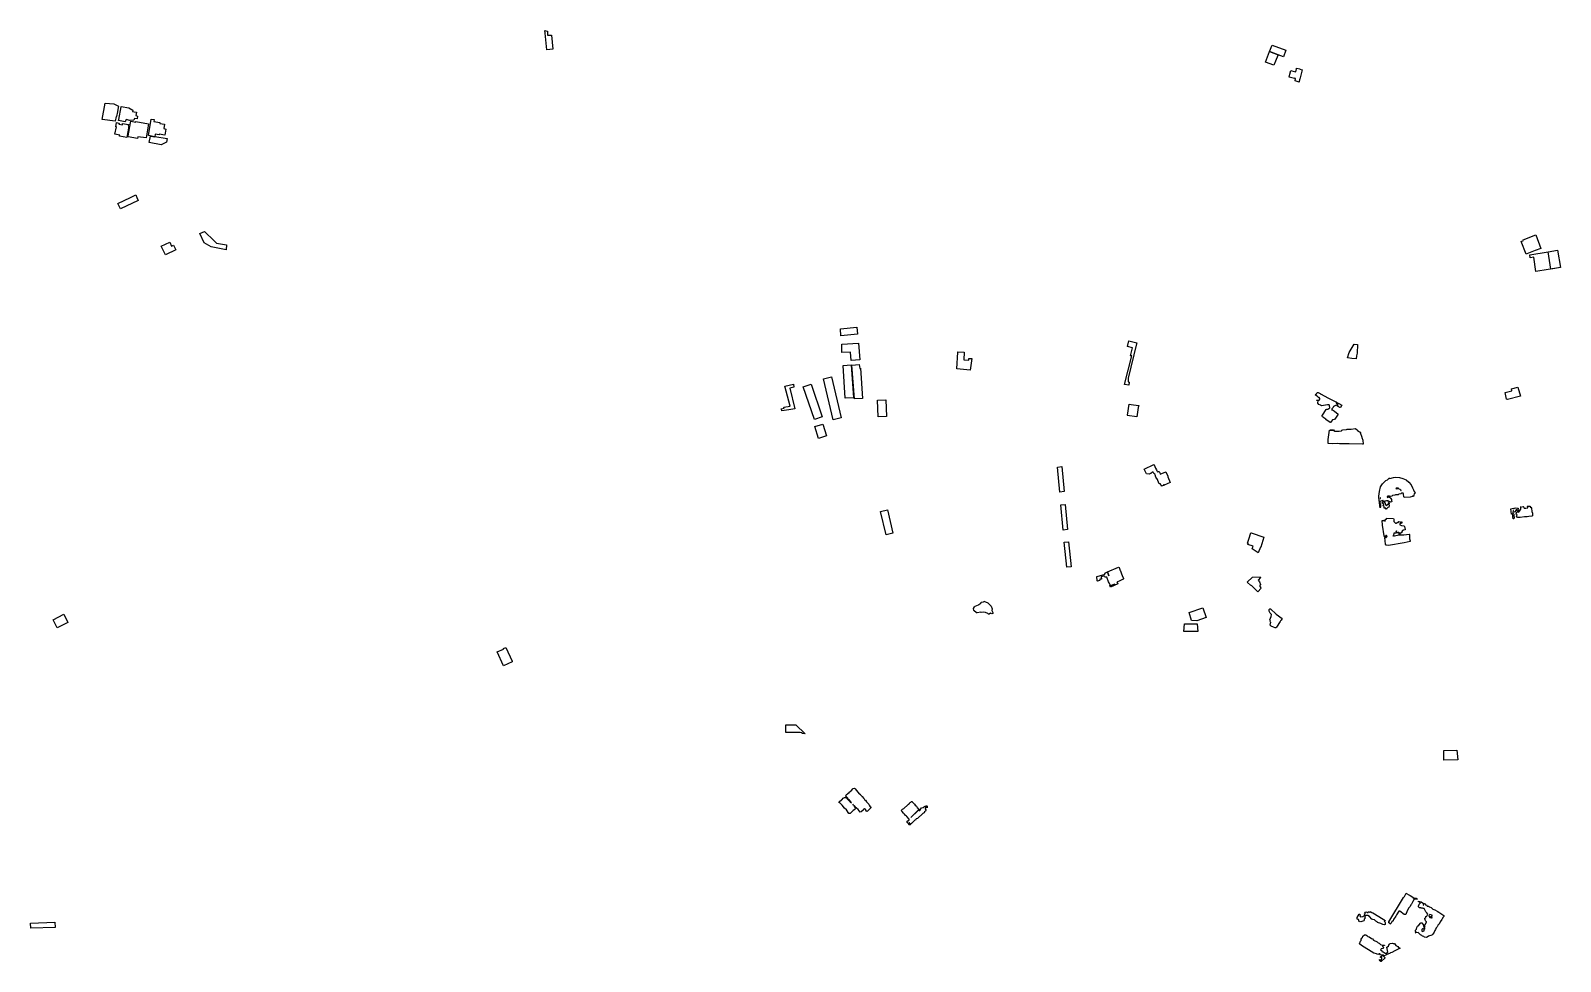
# Model space of a CAD drawing. Header units: metres. Extents: x 211180 to 213385, y 466835 to 469594.
# Drawn here: x 212292 to 213385, y 466835 to 467501 of the extents above; entities that cross this region are included whole.
import ezdxf

# ---------------------------------------------------------------- set-up
doc = ezdxf.new("R2010")
doc.units = ezdxf.units.M
doc.layers.add('DESCRIPTION_ERROR', color=5, linetype='Continuous')
doc.layers.add('EXCESS_ERROR', color=1, linetype='Continuous')

msp = doc.modelspace()

# ---------------------------------------------------------------- linework, layer by layer
at = {"layer": 'DESCRIPTION_ERROR'}
for points in [[(213212.3, 467236.1), (213211.8, 467236.1), (213211.7, 467236.3), (213211.3, 467236.3), (213211.3, 467236.6), (213212, 467236.9), (213212.3, 467236.4), (213213, 467236.6), (213213.5, 467237.3), (213213.4, 467237.9), (213212.9, 467238.5), (213212.4, 467238.6), (213211.6, 467239.4), (213210.4, 467240.2), (213210.5, 467240.9), (213211.1, 467241.2), (213211.4, 467242), (213212.3, 467242), (213213.6, 467241.3), (213213.6, 467241.1), (213213.9, 467241.1), (213219.6, 467238), (213225.4, 467235.1), (213225.2, 467235.1), (213225.1, 467234.5), (213225.5, 467234.4), (213225.6, 467235), (213227.1, 467234.2), (213229.1, 467233), (213228.2, 467231.3), (213227.8, 467231.3), (213227.2, 467231.6), (213226.9, 467231.9), (213226, 467232.3), (213226.6, 467233.4), (213225.9, 467233.7), (213225.3, 467232.8), (213224.6, 467232.8), (213223.3, 467232), (213223, 467231.3), (213222.1, 467230.4), (213221.9, 467229.5), (213222.4, 467229.8), (213222.4, 467229.8), (213222.5, 467229.7), (213223.8, 467228.8), (213223.8, 467228.8), (213223.8, 467228.8), (213226.5, 467226.7), (213226.6, 467226.6), (213224.2, 467223.1), (213223.6, 467222.8), (213222.5, 467222.6), (213221, 467220.7), (213220.7, 467220.7), (213217.7, 467222.9), (213217.7, 467223), (213217.6, 467223), (213216.3, 467224), (213216.2, 467224.1), (213216.2, 467224.1), (213215.3, 467224.7), (213215, 467225.2), (213215.1, 467225.4), (213214.9, 467225.6), (213214.9, 467225.6), (213215.3, 467225.9), (213218, 467230), (213218.5, 467230.2), (213219.2, 467230.1), (213220.6, 467231.2), (213220.4, 467232.8), (213220, 467233.2), (213219, 467233.3), (213214.6, 467232.6), (213214, 467233.1), (213212.8, 467233.4), (213211.9, 467234.5), (213211.9, 467234.6), (213212, 467234.6), (213211.9, 467234.6), (213212.3, 467236.1)], [(213243.5, 467209.9), (213243.5, 467209.9), (213244.1, 467208), (213244.5, 467205.1), (213243.9, 467205.1), (213234.5, 467205.3), (213234.2, 467205.4), (213231.7, 467205.4), (213227.4, 467205.4), (213226.4, 467205.6), (213222.8, 467205.5), (213219.5, 467205.6), (213219.4, 467205.7), (213219.4, 467208.6), (213220.3, 467215.2), (213223.3, 467214.9), (213220.8, 467215.1), (213220.9, 467215.4), (213223.3, 467215.3), (213223.9, 467214.5), (213227.3, 467214.5), (213228.8, 467214.7), (213229.2, 467215.2), (213229.8, 467215.4), (213232.6, 467215.6), (213233, 467215.9), (213235.9, 467215.9), (213238.8, 467216.3), (213240.7, 467215), (213240.6, 467214.4), (213242.4, 467213.8), (213242.4, 467213.6), (213242.3, 467213.6), (213243.4, 467210.1), (213243.5, 467209.9)], [(213100.4, 467175.6), (213099.8, 467175.8), (213099.5, 467176.7), (213098.6, 467176.9), (213098.3, 467177.3), (213097.3, 467179.8), (213096.2, 467181.5), (213095.8, 467183.3), (213095.5, 467183.8), (213094.9, 467184.1), (213094.4, 467185.2), (213093.5, 467185.1), (213093, 467184.6), (213092.9, 467184.1), (213092.2, 467184.1), (213091.6, 467183.8), (213089.5, 467183.9), (213087.8, 467187.3), (213094.8, 467190.5), (213094.9, 467190.5), (213095, 467190.4), (213095.6, 467189.1), (213095.9, 467188.1), (213096.6, 467186.8), (213096.8, 467186.7), (213097, 467186), (213097.1, 467185.8), (213097.2, 467185.8), (213097.4, 467185.3), (213098.2, 467185.7), (213098.5, 467185.7), (213099.1, 467184.6), (213099.4, 467183.8), (213103.3, 467185.4), (213103.3, 467185.4), (213104.7, 467182.2), (213104.8, 467181.8), (213104.8, 467181.8), (213106.5, 467177.8), (213102.2, 467175.9), (213102.2, 467176.1), (213101.8, 467176.1), (213101.8, 467175.8), (213102.2, 467175.8), (213100.3, 467175), (213100.4, 467175.6)], [(213255.7, 467168), (213256, 467171.4), (213256.8, 467174.6), (213258.1, 467176.7), (213260.5, 467179.1), (213261.7, 467179.7), (213263, 467180.8), (213263.4, 467180.8), (213263.5, 467180.5), (213266.1, 467181.3), (213267.5, 467181.5), (213270.3, 467181.3), (213272.8, 467180.6), (213275.2, 467179.6), (213277, 467178), (213278.7, 467176), (213279.7, 467174), (213280.4, 467172.5), (213280.4, 467172), (213280.6, 467171.9), (213280.8, 467171.3), (213281, 467171.4), (213281.5, 467170.1), (213280.8, 467169.7), (213280.4, 467167.8), (213280.2, 467168.5), (213279.6, 467167.7), (213278, 467167.2), (213273.8, 467167.1), (213273.5, 467167.6), (213273.2, 467169.5), (213272.9, 467170.2), (213271.9, 467170.1), (213271.2, 467169.6), (213269.8, 467169.4), (213269.3, 467169), (213267.4, 467168.9), (213267, 467168.6), (213265.3, 467168.4), (213265, 467168), (213263.9, 467167.7), (213263.3, 467167.9), (213262, 467167.9), (213261.6, 467167.7), (213261.8, 467166.7), (213262.3, 467167.4), (213262.9, 467167.4), (213264, 467166.7), (213264.1, 467166.2), (213264.7, 467165.6), (213264.6, 467164.8), (213265, 467164), (213263.9, 467163.7), (213263.4, 467164.1), (213262.8, 467164), (213262.3, 467164.6), (213261.1, 467164.6), (213260.4, 467164.3), (213259.8, 467164.4), (213259.2, 467164.1), (213259.2, 467163.8), (213259.4, 467163.8), (213259.4, 467163.6), (213260, 467163.1), (213260.2, 467162.2), (213260.8, 467161.3), (213262.4, 467162.4), (213262.4, 467163.1), (213262.7, 467163.4), (213263, 467163.1), (213263, 467162.5), (213262.7, 467162.2), (213262.9, 467161.4), (213262.8, 467160.2), (213262, 467159.9), (213261.2, 467159.2), (213261, 467158.6), (213260.6, 467158.6), (213260.5, 467159.3), (213259.8, 467159.3), (213259.4, 467159.5), (213259.4, 467160.5), (213258.7, 467161), (213258.7, 467161.4), (213259.2, 467162.2), (213258, 467163), (213258.2, 467163.7), (213258.7, 467164), (213258.6, 467164.8), (213258.4, 467164.9), (213256.4, 467164.2), (213256.3, 467163.1), (213256.9, 467161.7), (213256.9, 467160), (213256.6, 467159.6), (213255.5, 467167.1), (213255.5, 467167.4), (213255.5, 467167.5), (213255.7, 467167.5), (213255.6, 467167.9), (213255.7, 467168)], [(213267.8, 467173.4), (213268.3, 467173.3), (213270, 467173.4), (213269.5, 467173.7), (213268, 467173.7), (213267.8, 467173.4)], [(213270.5, 467173), (213270.5, 467173.1), (213270.4, 467173), (213270.5, 467173)], [(213271.2, 467172), (213271.6, 467172), (213271.4, 467172.6), (213271, 467172.6), (213271.2, 467172)], [(213256.6, 467166.2), (213256.7, 467166.2), (213256.8, 467166.8), (213256.6, 467166.8), (213256.6, 467166.2)], [(213358.8, 467160.5), (213359.3, 467160.1), (213359.4, 467159.4), (213360.7, 467159.3), (213362, 467159.6), (213362, 467160.2), (213361.6, 467160.5), (213361.9, 467160.8), (213363.7, 467160.7), (213363.8, 467160.2), (213364.3, 467160), (213364.7, 467159.4), (213364.9, 467156.9), (213365.4, 467155.8), (213365.4, 467153.9), (213365, 467153.6), (213362.8, 467153.5), (213361.7, 467153.2), (213359.6, 467153.3), (213356.5, 467152.7), (213354.8, 467152.7), (213354.1, 467153.6), (213354.4, 467154.5), (213353.8, 467155.2), (213354, 467156.3), (213354.6, 467156.8), (213354.6, 467157.4), (213354.1, 467157.7), (213354.2, 467158.2), (213354, 467158.3), (213353.6, 467158.2), (213353.8, 467157.7), (213353.5, 467157.7), (213352.8, 467156.8), (213352, 467156.6), (213351.7, 467157), (213351.4, 467156.5), (213351.4, 467155.9), (213352, 467155), (213352, 467153.8), (213352.4, 467152.6), (213352, 467151.8), (213351.5, 467151.8), (213351.1, 467155.3), (213350.4, 467155.2), (213350, 467159), (213351.8, 467159.3), (213351.8, 467159.2), (213352.1, 467159), (213352.5, 467159.4), (213353.6, 467159.6), (213355.1, 467159.4), (213355.2, 467159), (213354.8, 467158.6), (213355.3, 467158), (213355.2, 467156.8), (213355.6, 467156.5), (213355.8, 467157.1), (213356.5, 467157.7), (213356.4, 467158.3), (213357.1, 467158.4), (213357.1, 467160), (213356.7, 467160.2), (213358.8, 467160.6), (213358.8, 467160.5)], [(213258, 467150.6), (213259.1, 467150.5), (213259.2, 467150.8), (213259.6, 467150.8), (213259.8, 467150), (213260, 467150), (213260.2, 467151.1), (213261, 467151.7), (213261.1, 467152.2), (213266, 467152.1), (213266.3, 467151.5), (213266.3, 467149.8), (213267.6, 467148.7), (213268.2, 467148.7), (213268.4, 467149.1), (213269.5, 467149.1), (213270, 467149.9), (213270.8, 467149.7), (213271.3, 467149.2), (213271.7, 467149.2), (213271.8, 467149.7), (213272, 467149.7), (213272, 467149), (213271.7, 467148.5), (213270.7, 467148.4), (213270.5, 467148.1), (213270.6, 467147.5), (213271.7, 467146.9), (213273.5, 467146.8), (213274, 467146.3), (213274.1, 467145), (213274.4, 467144.5), (213274.3, 467143.8), (213273.1, 467143.7), (213273, 467143.4), (213272.4, 467143.3), (213272, 467142.8), (213272, 467141.9), (213271.4, 467141.5), (213270.8, 467141.6), (213270.6, 467141.4), (213270.6, 467140.8), (213270, 467140.7), (213270, 467141), (213270.4, 467141.4), (213269.6, 467142.1), (213269.2, 467141.8), (213268.1, 467141.8), (213267.7, 467141.5), (213266.6, 467141.6), (213266.4, 467141.4), (213266, 467139.8), (213266.2, 467139.6), (213266.8, 467139.6), (213269.8, 467140.4), (213271.1, 467140.2), (213273.4, 467140.2), (213277.2, 467140.9), (213277.4, 467140.6), (213277.6, 467137.4), (213278, 467136.1), (213277.9, 467135.5), (213273.8, 467134.5), (213262.5, 467132.8), (213260.9, 467133), (213260.3, 467133.6), (213259.8, 467138.3), (213260.9, 467138.4), (213261.5, 467139.1), (213261.2, 467139.7), (213260.8, 467140), (213260, 467138.8), (213259.8, 467138.8), (213259.4, 467139.7), (213258.3, 467147.2), (213258, 467150.6)], [(213351.6, 467157.4), (213351.8, 467157.4), (213351.8, 467157.8), (213351.6, 467157.8), (213351.6, 467157.4)], [(213260.9, 467140.8), (213260.9, 467140.9), (213260.8, 467140.8), (213260.9, 467140.8)], [(213265.8, 467139.5), (213265.8, 467139.6), (213265.7, 467139.5), (213265.8, 467139.5)], [(213267.8, 467142.6), (213268, 467142.2), (213268.3, 467142.2), (213268.4, 467143), (213268.1, 467143.1), (213267.8, 467142.6)], [(213269.5, 467142.7), (213269.5, 467142.8), (213269.4, 467142.7), (213269.5, 467142.7)], [(213063.7, 467104.2), (213063.8, 467104.4), (213063.4, 467104.8), (213062.9, 467106), (213062.3, 467106.7), (213061.2, 467110), (213060.1, 467110.1), (213059.5, 467110.6), (213059.4, 467111), (213058.9, 467110.7), (213057.1, 467110.2), (213057.4, 467108.6), (213056.3, 467108.5), (213056.3, 467107.8), (213056, 467107.6), (213054.6, 467107.2), (213054.4, 467107.4), (213054.1, 467110.6), (213054.2, 467110.6), (213060.1, 467112.2), (213059.8, 467113), (213061.7, 467113.8), (213062.7, 467111), (213061.6, 467113.9), (213069.6, 467117.2), (213070, 467116.9), (213070.7, 467114.9), (213070.9, 467114.5), (213072, 467111.7), (213072.1, 467111.4), (213072.2, 467111.3), (213073.1, 467109.2), (213073.1, 467108.9), (213072.7, 467108.4), (213072.4, 467108.4), (213070, 467107.1), (213068.9, 467106.8), (213068.4, 467106.2), (213068.9, 467106.1), (213068.9, 467106.1), (213069.1, 467105.3), (213063.8, 467103), (213063.3, 467104.3), (213063.7, 467104.2)], [(213065, 467104.4), (213064.9, 467104.2), (213064.3, 467104.2), (213064.1, 467103.8), (213065, 467103.8), (213065.3, 467104.2), (213066.4, 467104.4), (213066, 467104.7), (213065, 467104.4)], [(213066.5, 467104.9), (213066.5, 467104.8), (213067, 467104.8), (213066.8, 467105), (213066.5, 467104.9)], [(212971.1, 467085.1), (212968.4, 467084.5), (212968, 467084.6), (212966.2, 467086.2), (212965.9, 467087.6), (212966.5, 467088.8), (212967.1, 467089.4), (212969.5, 467090.2), (212969.8, 467090.5), (212971.2, 467091.4), (212971.3, 467092.1), (212973, 467092.4), (212973.4, 467092.8), (212976.2, 467091.8), (212978.5, 467089.4), (212979.2, 467087.3), (212979.1, 467086.1), (212979.7, 467084.8), (212979.6, 467084), (212979, 467083.9), (212978, 467084.3), (212977.2, 467083.7), (212976.7, 467083.6), (212976.1, 467084), (212974.4, 467084.8), (212972.8, 467085.1), (212971.4, 467084.8), (212971.4, 467084.8), (212971.1, 467085.1)], [(213178.1, 467078.5), (213177.8, 467079.6), (213178.7, 467081.8), (213178.8, 467083.4), (213178, 467084.2), (213177.8, 467084.8), (213177.1, 467085.8), (213177.2, 467087), (213177.7, 467087.5), (213178.2, 467087.4), (213182.1, 467083.7), (213186.6, 467080.6), (213185.7, 467079.3), (213185.4, 467078.9), (213185.1, 467078.4), (213182.4, 467074.2), (213181.9, 467073.8), (213181.4, 467073.8), (213180.4, 467074.4), (213178.7, 467074.9), (213177.9, 467075.8), (213178.4, 467077.9), (213178, 467078.2), (213178.1, 467078.5)], [(212875.1, 466943.6), (212873.6, 466944.8), (212872, 466947), (212870.3, 466948.7), (212870, 466948.7), (212870, 466949.4), (212871.8, 466951.1), (212872.1, 466951.1), (212872.8, 466952), (212873.6, 466952.5), (212874.7, 466952.5), (212875.3, 466952.2), (212875.4, 466951.7), (212876.6, 466950.7), (212877.7, 466949.3), (212878.8, 466948.7), (212878.3, 466949.4), (212878, 466949.5), (212878, 466949.9), (212877.6, 466950), (212877.5, 466950.5), (212876.6, 466951.1), (212875.9, 466952.3), (212875.1, 466952.9), (212874.7, 466953.8), (212875.2, 466954.6), (212876, 466955), (212876.2, 466955.4), (212877.1, 466956.1), (212877.1, 466956.4), (212878.4, 466957.3), (212879.9, 466958.9), (212880.8, 466959.1), (212881.4, 466958.6), (212884.3, 466955), (212884.8, 466954.8), (212884.8, 466954.6), (212886, 466953.5), (212886.1, 466953.1), (212886.4, 466953.1), (212887.4, 466951.7), (212887.8, 466951.6), (212888.3, 466950.7), (212888.6, 466950.6), (212889.4, 466949.4), (212891, 466947.7), (212891.3, 466947), (212892.1, 466945.9), (212892.5, 466945.8), (212892.6, 466945), (212890, 466942.6), (212889.4, 466942.7), (212888.8, 466943.9), (212887.9, 466944.4), (212887.4, 466944.1), (212887.3, 466943.8), (212887.1, 466943.8), (212887, 466943.4), (212885.6, 466942.2), (212884.8, 466942), (212883.4, 466943.8), (212882.2, 466944.8), (212882.2, 466945.1), (212881.8, 466945.2), (212881.8, 466945.6), (212881.4, 466945.7), (212881.2, 466946.2), (212880.8, 466946.2), (212880.8, 466946.5), (212880.6, 466946.6), (212880.6, 466946), (212881.3, 466945.2), (212881.1, 466944), (212880, 466943.3), (212877.8, 466941.1), (212877.4, 466941.1), (212876.8, 466941.1), (212875.1, 466943.6)], [(212879.6, 466947.2), (212880.2, 466946.9), (212880, 466947.5), (212879.6, 466947.7), (212879.6, 466947.2)], [(212921.3, 466949.3), (212921.4, 466949.5), (212921.5, 466949.6), (212922.1, 466949.6), (212922.1, 466949.4), (212923.8, 466947.8), (212924.3, 466947), (212925.2, 466946.3), (212925.7, 466945.4), (212926.7, 466944.6), (212926.9, 466943.8), (212921, 466938.3), (212926.1, 466943), (212926.9, 466943.8), (212927, 466943.2), (212927.5, 466943.3), (212928.7, 466945), (212930, 466945.3), (212931.1, 466946.2), (212931.7, 466945.9), (212932.1, 466946.5), (212932.6, 466946.6), (212932.8, 466946.3), (212932.8, 466945.6), (212932.7, 466945.2), (212932.2, 466945.6), (212931.5, 466945.4), (212931.4, 466944.1), (212931.8, 466943.8), (212931.8, 466943.4), (212931.5, 466942.7), (212930.8, 466942.2), (212930.6, 466941.6), (212929.8, 466941.1), (212925.8, 466937.4), (212925, 466937.2), (212924.4, 466936.4), (212923.9, 466936.3), (212923.6, 466935.7), (212922.7, 466935.2), (212921.6, 466933.9), (212920.7, 466933.3), (212920.6, 466933), (212920, 466932.8), (212919.5, 466934), (212918.7, 466934.4), (212918.5, 466934.5), (212918.4, 466934.8), (212918.6, 466935.6), (212918.7, 466935.7), (212919.1, 466935.7), (212919.7, 466936.1), (212919.8, 466936.7), (212920, 466936.9), (212918.2, 466938.8), (212918, 466939.2), (212917.4, 466939.7), (212916.5, 466940.6), (212916.4, 466940.9), (212915.9, 466941.2), (212914.8, 466942.4), (212914.2, 466943.3), (212915.2, 466944.2), (212915.5, 466944.3), (212915.7, 466944.1), (212919.5, 466947.7), (212919.7, 466947.8), (212919.8, 466948), (212920.1, 466948.3), (212920.2, 466948.3), (212920.2, 466948.4), (212920.6, 466948.8), (212920.7, 466948.8), (212920.7, 466948.9), (212921.1, 466949.2), (212921.3, 466949.3)], [(212919.8, 466933.8), (212920.3, 466933.9), (212920.2, 466934.3), (212919.8, 466934.3), (212919.8, 466933.8)], [(213274, 466881.8), (213274.6, 466883.1), (213275.1, 466884), (213275.4, 466883.9), (213277.1, 466882.8), (213277.4, 466882.6), (213277.9, 466882.4), (213279.8, 466881.2), (213279.8, 466881.1), (213279.9, 466881.1), (213280.6, 466880.6), (213280.8, 466880.8), (213282.2, 466880.4), (213282.4, 466880.3), (213283.2, 466879.7), (213280.6, 466879.6), (213280, 466877.9), (213279.6, 466877.6), (213278.9, 466876.1), (213278.4, 466875.7), (213277.9, 466874.5), (213277.1, 466873.7), (213275.8, 466871.4), (213274.9, 466868.9), (213273.8, 466868.9), (213270.5, 466871.2), (213269.9, 466871.2), (213268.1, 466868.5), (213267.8, 466867.7), (213266, 466865.3), (213265.8, 466864.3), (213264.8, 466863.5), (213264.5, 466862.6), (213263.6, 466862), (213263.4, 466862.6), (213262.7, 466862.9), (213262.7, 466863.5), (213273.2, 466880.9), (213274, 466881.8)], [(213288.2, 466852.6), (213287.8, 466853), (213286.8, 466853.3), (213286.3, 466853.9), (213285.4, 466854.2), (213283.6, 466856), (213281.6, 466855.8), (213282.2, 466856.3), (213281.9, 466856.9), (213281.9, 466857.7), (213282.4, 466858.3), (213282.8, 466859.6), (213283.3, 466860.5), (213284.2, 466861.1), (213285.6, 466862.9), (213286.4, 466862.9), (213287, 466861.8), (213287.6, 466861.3), (213288.2, 466861.3), (213288.6, 466861.7), (213289.6, 466863.4), (213289.6, 466863.7), (213289, 466864.4), (213288.8, 466865.2), (213288.5, 466865.5), (213288.5, 466866.1), (213289.2, 466866.8), (213289.3, 466867.4), (213289.9, 466867.7), (213290.6, 466869.1), (213290, 466870), (213289.1, 466870.7), (213288.8, 466871.8), (213288, 466873.2), (213287.2, 466873.1), (213286.8, 466873.3), (213285.8, 466873.3), (213285.5, 466873.7), (213284.6, 466873.7), (213284, 466874.3), (213283.9, 466874.9), (213284.3, 466876.2), (213285.4, 466877.2), (213284.8, 466877.4), (213284.5, 466877.9), (213283.9, 466877.9), (213283.9, 466878.4), (213285.8, 466878), (213287.5, 466876.7), (213288.2, 466876.6), (213289, 466875.8), (213289.7, 466875.7), (213290.2, 466874.9), (213291, 466874.8), (213291.7, 466874.2), (213292.9, 466873.8), (213293.2, 466873.7), (213294.2, 466872.6), (213295.6, 466872.2), (213297.2, 466871.2), (213297.4, 466871), (213297.7, 466870.9), (213300.5, 466869.1), (213302, 466868), (213302, 466867.6), (213302, 466867.5), (213301.3, 466866.7), (213301.3, 466866.4), (213301.3, 466866.3), (213301.1, 466866.2), (213300.6, 466865.2), (213299.5, 466863.5), (213299.4, 466863.4), (213299.3, 466863), (213298.6, 466861.9), (213298.1, 466861.4), (213297.4, 466860), (213296.6, 466859.4), (213296.2, 466858), (213295.7, 466857.3), (213295.1, 466856.3), (213295.1, 466856.2), (213294.2, 466854.8), (213293.5, 466854.1), (213291.2, 466853.3), (213290.1, 466852.6), (213289.7, 466852.4), (213288.2, 466852.6)], [(213287.2, 466875.5), (213287.6, 466875.5), (213287.4, 466876), (213287.2, 466876), (213287.2, 466875.5)], [(213241.9, 466869), (213242.2, 466868.5), (213242, 466867.9), (213242.6, 466867.1), (213244.2, 466867.3), (213245.5, 466868.4), (213245.4, 466869.2), (213246, 466869.6), (213245.6, 466870.4), (213247, 466870.7), (213247.3, 466870.3), (213247.9, 466870.2), (213248, 466870.7), (213248.4, 466870.7), (213248.5, 466870.8), (213249.2, 466870.4), (213249.5, 466871), (213249.5, 466870.9), (213250.6, 466870.3), (213251, 466870), (213251.2, 466870), (213258.7, 466865.5), (213258.8, 466865.3), (213259.1, 466865.2), (213259.4, 466865), (213259.6, 466864.7), (213259.9, 466864.7), (213260, 466864.4), (213259.4, 466864.1), (213259.9, 466863.7), (213260.2, 466863.1), (213260, 466861.7), (213259.6, 466861.4), (213258.4, 466861.6), (213257, 466862.5), (213254.6, 466863.2), (213254.3, 466863.7), (213253.4, 466864.1), (213252.4, 466865), (213251.2, 466865.3), (213250.6, 466865.6), (213249, 466867.3), (213247.7, 466868), (213246.4, 466868), (213245.9, 466867.8), (213245.6, 466867), (213245.9, 466866.1), (213245, 466865.6), (213245, 466864.8), (213244.8, 466864.4), (213242.8, 466863.7), (213242, 466863.8), (213241.6, 466863.5), (213241, 466865.2), (213240, 466865.5), (213240.1, 466866.7), (213241.5, 466869), (213241.9, 466869)], [(213291.4, 466868), (213291.5, 466867.4), (213292.1, 466866.7), (213292.9, 466866.7), (213293.3, 466866.4), (213293.6, 466866.4), (213293.5, 466867.3), (213292.9, 466867.1), (213292.9, 466867.6), (213293.6, 466867.6), (213293.6, 466868.4), (213292.1, 466868.9), (213291.4, 466868)], [(213241.7, 466847.8), (213242.5, 466849.8), (213242.9, 466850.2), (213243, 466851.2), (213243.4, 466852), (213243.8, 466852.3), (213244.2, 466853.3), (213245.4, 466854.4), (213246.2, 466854.2), (213247.1, 466853.8), (213247.8, 466853), (213248.6, 466852.8), (213250.3, 466851.6), (213251, 466851.4), (213251.8, 466850.5), (213254.3, 466849.3), (213255, 466848.6), (213255.8, 466848.4), (213256.9, 466847.4), (213257.9, 466846.9), (213259.6, 466846.9), (213259.6, 466846.7), (213258.2, 466846.4), (213258.4, 466845.8), (213259, 466845.5), (213258.6, 466844.4), (213257.3, 466844.2), (213256.7, 466843.4), (213257.8, 466843), (213257.8, 466842.4), (213258.6, 466842.2), (213260.2, 466841.3), (213260.9, 466841.3), (213262.1, 466841.9), (213261.4, 466845.5), (213262.6, 466846.3), (213263, 466847.5), (213263.5, 466847.8), (213263.8, 466848.2), (213265.4, 466848.4), (213265.8, 466848.1), (213266.8, 466848.1), (213267.8, 466846.7), (213269.2, 466846), (213269.6, 466845.2), (213270, 466845), (213270.7, 466845), (213270.7, 466844.8), (213270.5, 466844.4), (213270, 466844.2), (213269.4, 466844), (213268.4, 466843.5), (213267.1, 466842.8), (213264.9, 466841.7), (213263.9, 466841.4), (213263.8, 466841.2), (213262, 466840.4), (213260.5, 466840), (213260.7, 466839.7), (213259.3, 466839.3), (213258.9, 466839.8), (213258.3, 466839.8), (213259.8, 466838), (213259.9, 466837.8), (213259.9, 466837.6), (213257.2, 466835.3), (213257, 466835.3), (213256.6, 466835.6), (213256, 466836.4), (213256, 466836.7), (213257.2, 466836.2), (213257.8, 466837.3), (213257.8, 466838.2), (213256.9, 466838.2), (213256.7, 466838.4), (213256.7, 466838.6), (213258.1, 466839.8), (213256.8, 466839.9), (213256.2, 466840.7), (213255.7, 466840.6), (213255.6, 466840.2), (213254.4, 466840.5), (213254, 466840.6), (213252.1, 466841.3), (213243.2, 466846.7), (213241.7, 466847.8)], [(213287.5, 466860.5), (213288.1, 466859.5), (213287.4, 466858.7), (213286.7, 466858.6), (213286.3, 466858.1), (213286.3, 466856.9), (213286.7, 466856.6), (213288, 466857.2), (213288, 466858), (213288.4, 466858.7), (213288.2, 466859.8), (213288.7, 466860.1), (213288.2, 466861.1), (213287.6, 466861.1), (213287.5, 466860.5)]]:
    msp.add_lwpolyline(points, close=True, dxfattribs=at)
at = {"layer": 'EXCESS_ERROR'}
for points in [[(212659.7, 467499.1), (212659.6, 467500.9), (212660.3, 467500.8), (212660.3, 467500.6), (212661.4, 467500.5), (212661.5, 467497.5), (212664.3, 467497.6), (212665.3, 467487.5), (212660.9, 467487.1), (212660.9, 467487.1), (212659.7, 467499.1)], [(213189.2, 467486.8), (213187.5, 467482.1), (213183.6, 467483.6), (213177.5, 467485.9), (213179.3, 467490.5), (213189.2, 467486.8)], [(213183.6, 467483.6), (213183.6, 467483.6), (213182.2, 467480.2), (213181.8, 467479.1), (213180.6, 467476.1), (213174.5, 467478.4), (213177.5, 467485.9), (213177.5, 467485.9), (213183.6, 467483.6)], [(213199.3, 467473.6), (213199.2, 467473.2), (213200.8, 467472.8), (213199.2, 467466.1), (213199, 467466.1), (213198.7, 467464.1), (213195.8, 467464.9), (213196.1, 467466.7), (213195.4, 467466.8), (213195.4, 467466.6), (213191.4, 467467.6), (213192, 467469.8), (213192.8, 467472.3), (213193.3, 467472.2), (213196.2, 467471.4), (213196.7, 467473.5), (213196.8, 467474.1), (213199.3, 467473.6)], [(212354.6, 467445.9), (212354.6, 467445.9), (212354, 467442.8), (212354, 467442.8), (212353.3, 467439.4), (212353.1, 467439.5), (212352.5, 467436.2), (212343.2, 467437.4), (212345.4, 467449.1), (212351.5, 467448.4), (212354.8, 467446.8), (212354.6, 467445.9)], [(212356.8, 467446.7), (212362.1, 467445.6), (212365, 467443.9), (212364.8, 467443.1), (212366, 467442.8), (212366, 467442.9), (212367.8, 467442.5), (212367.3, 467440.1), (212368.5, 467439.8), (212368.1, 467437.7), (212366.2, 467438.1), (212365.8, 467436.9), (212363, 467436.7), (212360.4, 467437.2), (212359.5, 467435.7), (212354.9, 467436.7), (212355, 467437.3), (212355, 467437.4), (212356.8, 467446.3), (212356.8, 467446.7)], [(212355.6, 467425.3), (212355.7, 467426.1), (212352.3, 467426.7), (212353.3, 467432.1), (212352.9, 467432.1), (212353.4, 467435.1), (212355.3, 467434.8), (212355.1, 467434), (212355.1, 467434), (212357.6, 467433.6), (212357.7, 467434.5), (212361.9, 467433.7), (212361.7, 467432.7), (212362.2, 467432.6), (212360.7, 467424.4), (212355.6, 467425.3)], [(212361.8, 467425.7), (212361.8, 467425.7), (212363.4, 467435), (212363.4, 467435), (212363.6, 467436.1), (212367.1, 467435.5), (212367.1, 467435.8), (212376.2, 467434.3), (212374.5, 467424.1), (212368.7, 467425), (212368.4, 467423.6), (212361.7, 467424.9), (212361.8, 467425.7)], [(212376.2, 467425.8), (212378.2, 467437.6), (212380.3, 467437.3), (212380.1, 467435.9), (212384.4, 467435.2), (212384.3, 467434.5), (212387.8, 467433.9), (212387.2, 467430.8), (212388.6, 467430.5), (212387.9, 467426), (212383.9, 467426.7), (212383.9, 467426.3), (212381, 467426.8), (212380.7, 467425), (212376.2, 467425.8), (212376.2, 467425.8)], [(212380.7, 467425), (212380.7, 467425.2), (212389.6, 467423.7), (212389.2, 467421.1), (212385.3, 467419.2), (212376.7, 467420.9), (212377.6, 467425.5), (212380.7, 467425)], [(212367.2, 467383.4), (212368, 467381.6), (212369, 467379.4), (212369, 467379.4), (212356.3, 467373.4), (212354.4, 467377.3), (212363.5, 467381.6), (212367.2, 467383.4)], [(212421, 467346.2), (212416.1, 467349.2), (212413, 467355.7), (212416.3, 467357.2), (212423.1, 467350.6), (212423.5, 467350.2), (212424.8, 467348.9), (212431.9, 467347.6), (212431.7, 467344), (212421, 467346.2)], [(212391.5, 467349.6), (212392.8, 467346.8), (212394.1, 467347.4), (212395.7, 467344), (212388.4, 467340.5), (212385.3, 467346.7), (212391.5, 467349.6)], [(213371.4, 467345.1), (213367.4, 467343.6), (213361.4, 467341.3), (213361.4, 467341.3), (213360.8, 467341.1), (213357.4, 467350), (213359, 467350.7), (213358.8, 467351.3), (213367.7, 467354.8), (213371.4, 467345.1)], [(213366.4, 467338.9), (213363.8, 467338.5), (213363.5, 467340.5), (213376.5, 467342.7), (213383.3, 467343.8), (213385.4, 467331.4), (213367.8, 467328.7), (213366.4, 467338.9)], [(213385.4, 467331.4), (213378.5, 467330.4), (213376.5, 467342.7), (213383.3, 467343.8), (213385.4, 467331.4)], [(212871.1, 467282.5), (212870.8, 467287.5), (212882.6, 467288.7), (212883, 467283.7), (212871.1, 467282.5)], [(212878.5, 467265), (212878, 467270.9), (212871.9, 467270.7), (212871.7, 467276.7), (212883.8, 467277.4), (212884.7, 467265.4), (212878.5, 467265)], [(212954.6, 467270.9), (212954.7, 467271.1), (212959.2, 467270.9), (212959, 467265.4), (212962.5, 467265.1), (212962.6, 467266.5), (212964.7, 467266.3), (212963.6, 467258.1), (212953.9, 467259), (212954.6, 467270.9)], [(213079, 467268.2), (213078.2, 467268.3), (213079.6, 467274), (213075.9, 467274.9), (213076.8, 467279), (213082.6, 467277.6), (213082.5, 467277), (213076.5, 467252.4), (213076.5, 467251.4), (213076.4, 467249.7), (213077.2, 467249.5), (213076.8, 467247.3), (213073.8, 467247.9), (213079, 467268.2)], [(213240.2, 467270.3), (213239.6, 467268.4), (213239.4, 467266.1), (213239.4, 467266.1), (213236.3, 467266.3), (213233.3, 467267), (213234.3, 467270.7), (213238, 467276.7), (213240.4, 467276.5), (213240.2, 467270.3)], [(212878.4, 467261.8), (212880.1, 467238.3), (212874.2, 467238), (212872.7, 467261.5), (212878.4, 467261.8)], [(212878.9, 467261.7), (212884.2, 467262.2), (212884.6, 467259.3), (212885.1, 467259.4), (212886.5, 467237.7), (212880.9, 467237.5), (212878.9, 467261.7)], [(212837.5, 467245.9), (212834.6, 467245.3), (212838.3, 467230.5), (212833.8, 467229.8), (212833.8, 467229.8), (212828.8, 467228.9), (212828.6, 467230), (212828.5, 467230.5), (212830.5, 467230.8), (212830.4, 467231.5), (212834.9, 467232.3), (212831.1, 467246.6), (212837.2, 467248), (212837.5, 467245.9)], [(212852.2, 467222.7), (212844.2, 467246.1), (212849.8, 467248), (212857.7, 467224.7), (212852.2, 467222.7)], [(212871.3, 467224), (212865.5, 467222.6), (212858.6, 467251.9), (212864.5, 467253.3), (212871.3, 467224)], [(212897.3, 467236.6), (212903.3, 467236.8), (212903.7, 467224.9), (212897.8, 467224.6), (212897.3, 467236.6)], [(213356.9, 467239.4), (213347.6, 467237), (213346.9, 467237.4), (213345.9, 467242), (213350.7, 467243.2), (213350.3, 467244.7), (213354.9, 467246), (213356.9, 467239.4)], [(213083.8, 467232.7), (213084, 467232.7), (213083.7, 467231.3), (213083.7, 467231.3), (213082.6, 467224.6), (213075.8, 467225.7), (213076, 467226), (213077.1, 467233.8), (213078.7, 467233.6), (213078.7, 467233.6), (213083.8, 467232.7)], [(212860.9, 467211), (212855.2, 467209.2), (212852.5, 467217.7), (212858.2, 467219.4), (212860.9, 467211)], [(213025.9, 467188.8), (213029.1, 467189.1), (213030.6, 467171.2), (213027.5, 467170.8), (213025.9, 467188.8)], [(213029.9, 467143.7), (213028.2, 467161.8), (213031.5, 467162.1), (213033.1, 467144.1), (213029.9, 467143.7)], [(212904.5, 467158.2), (212908.3, 467141.4), (212903.5, 467140.3), (212899.5, 467157.1), (212904.5, 467158.2)], [(213164.3, 467141.7), (213173.5, 467138.7), (213171.3, 467131.4), (213170.9, 467131.5), (213169.4, 467127.4), (213165.1, 467130.2), (213165.7, 467132.3), (213162, 467133.3), (213162.4, 467134.1), (213161.7, 467134.4), (213162.7, 467137.2), (213162.6, 467137.3), (213164.1, 467141.8), (213164.3, 467141.7)], [(213035.8, 467117.5), (213032.7, 467117.1), (213030.7, 467135), (213033.8, 467135.4), (213035.8, 467117.5)], [(213165.3, 467110), (213170.7, 467110.3), (213171.1, 467109.9), (213169.3, 467107.9), (213170.3, 467106.8), (213170.9, 467104.7), (213170.2, 467103.9), (213171.1, 467103), (213170.9, 467102.7), (213171.5, 467102.2), (213169.2, 467099.5), (213164.3, 467104.3), (213164, 467104.1), (213161.6, 467106.5), (213165.3, 467110)], [(212308.1, 467079.6), (212315.8, 467083.5), (212318.7, 467077.6), (212311, 467073.8), (212308.1, 467079.6)], [(213129.7, 467088.2), (213132.1, 467081.3), (213125.6, 467078.9), (213121.6, 467079.1), (213120.1, 467084.7), (213129.7, 467088.2)], [(213125.8, 467076.6), (213126.3, 467071.2), (213116.3, 467071.1), (213116.3, 467071.1), (213116.8, 467076.7), (213125.8, 467076.6)], [(212636.3, 467049.5), (212636.3, 467049.5), (212630, 467046.6), (212625.5, 467056.7), (212630, 467058.6), (212630, 467059), (212631.7, 467059.8), (212636.1, 467049.9), (212636.1, 467049.9), (212636.3, 467049.5)], [(212831.7, 467004.4), (212838.8, 467004.5), (212845.6, 466998.1), (212843.4, 466998.2), (212843.4, 466998.8), (212842.1, 466998.9), (212842.1, 466998.9), (212831.8, 466998.9), (212831.7, 467002.4), (212831.7, 467004.4)], [(213302.1, 466979.3), (213302, 466986.1), (213311.4, 466986.3), (213312, 466979.5), (213302.1, 466979.3)], [(212309.4, 466863.4), (212309.5, 466859.6), (212292.1, 466859), (212292, 466862.7), (212309.4, 466863.4)]]:
    msp.add_lwpolyline(points, close=True, dxfattribs=at)

doc.saveas('drawing.dxf')
